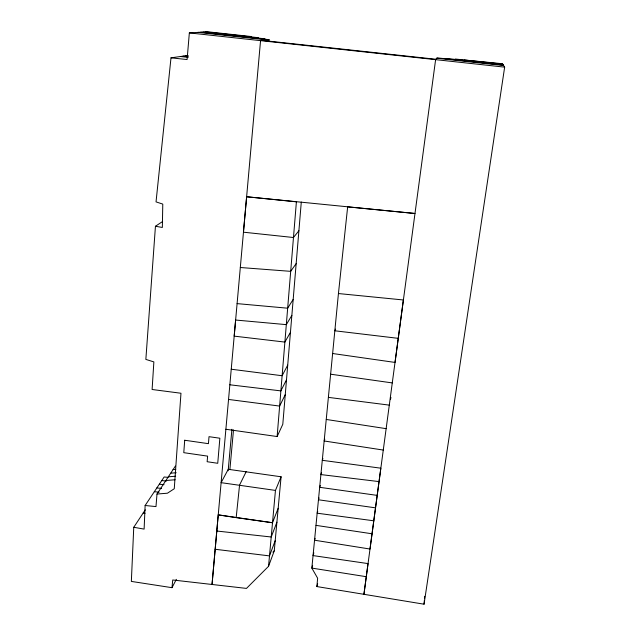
<?xml version="1.0" encoding="UTF-8"?>
<svg xmlns="http://www.w3.org/2000/svg" width="636" height="636" viewBox="0 0 636 636"><rect width="100%" height="100%" fill="white"/><g stroke="black" fill="none" stroke-linecap="round" stroke-linejoin="round"><path stroke-width="0.95" d="M167.88 477.342L164.152 476.984L145.127 505.501L144.11 529.104L133.751 527.284L131.35 581.415L171.99 587.68L176.363 579.332M162.585 221.519L155.446 226.257L145.851 359.412L153.864 361.9L152.107 389.494L180.966 393.247L174.264 488.734L167.427 493.21L156.989 494.045L155.987 506.59L145.127 505.501M301.289 202.049L298.896 230.757L293.458 237.514L243.437 232.188L246.633 196.763L414.998 213.489L347.654 206.867L338.439 293.546L311.839 568.099L317.634 578.219L316.879 586.567L424.053 604.2L424.371 600.257M424.53 598.277L424.689 596.306M225.883 429.26L277.129 436.542L296.4 201.827L246.633 196.763M298.896 230.757L282.797 424.299L277.129 436.542M249.646 36.745L251.57 36.57L207.654 31.8L189.345 32.905L187.095 59.538L170.997 57.836L156.035 201.882L162.784 204.1L162.347 227.457L155.446 226.257M268.877 41.626L269.06 39.655L260.553 40.648L212.034 584.476L218.228 514.866L272.494 522.736L278.178 508.283L281.096 476.777L228.26 469.312L221.09 482.66L275.452 490.412L281.096 476.777M228.149 470.775L231.917 429.268M229.898 469.44L233.499 429.92M275.452 490.412L268.543 566.31L246.474 588.411L172.738 579.984L171.99 587.68M268.543 566.31L274.275 550.784L278.178 508.283M272.494 522.736L236.171 517.632L239.565 485.045L246.212 471.602M503.299 65.039L437.091 57.86L435.612 59.649L363.919 594.422L368.029 563.591L313.047 555.594L313.842 552.883M315.114 538.35L314.558 540.218L369.993 549.035L380.837 468.199L322.301 460.305L322.921 458.461M424.053 604.2L504.65 67.146L502.456 63.735L464.352 59.999M390.512 399.344L390.925 397.413M316.879 586.567L317.658 583.721M312.109 567.177L312.642 565.34M317.722 511.416L317.165 513.196L373.769 520.797M319.065 497.924L318.477 499.785L375.494 507.838M320.282 485.491L319.701 487.311L377.204 495.388M321.498 472.81L320.918 474.583L379.064 481.595M324.797 439.206L324.185 440.979L383.27 450.065M275.221 540.624L269.497 555.896L215.159 549.273M455.312 59.426L455.456 59.037L502.734 64.157M276.914 522.188L271.214 536.991L216.804 531.028M335.593 329.074L334.846 330.792L398.247 338.344M285.254 394.638L279.625 406.078L228.531 399.44M286.478 379.851L280.866 390.886L229.835 384.788M287.718 365.112L282.122 375.733L231.234 369.222M290.429 332.374L284.872 342.081L234.175 336.134L235.622 320.035L286.311 324.638L291.852 315.408M446.122 58.838L446.353 58.448L503.012 64.594M293.172 299.429L287.655 308.198L237.101 303.618M156.989 494.045L175.393 466.077M133.751 527.284L145.278 509.841M296.161 263.614L290.684 271.341L240.305 267.51M272.892 552.175L274.275 550.784M170.997 57.836L187.93 55.475M263.153 39.011L264.989 38.812L203.027 32.078M256.332 37.866L258.216 37.675L205.356 31.935M173.079 469.599L175.782 469.376M170.718 473.184L176.18 472.731M168.325 476.817L175.655 476.221M165.893 480.514L175.131 479.759M161.759 480.578L166.449 481.039M159.318 484.235L164.048 484.696M338.439 293.546L403.375 299.969L395.036 362.433L332.636 353.513M156.846 487.939L161.608 488.408M154.333 491.708L159.135 492.185M185.466 55.825L188.343 56.127M182.953 56.175L187.787 56.684M180.393 56.524L188.2 57.351M200.65 32.221L269.06 39.655M436.781 58.242L503.585 65.484M198.233 32.364L267.239 39.869M262.374 40.434L435.93 59.259M189.345 32.905L504.65 67.146M328.391 397.373L389.288 405.124M330.648 374.199L392.269 382.92M316.012 525.368L372.052 533.787M326.268 419.458L386.132 428.656M218.228 514.866L236.171 517.632M311.839 568.099L366.304 576.701M143.211 512.974L145.048 513.292M184.702 440.247L183.78 452.673L207.622 456.131L207.145 461.72L217.743 463.286L219.857 438.22L209.013 436.678L208.441 443.666L184.702 440.247"/></g></svg>
